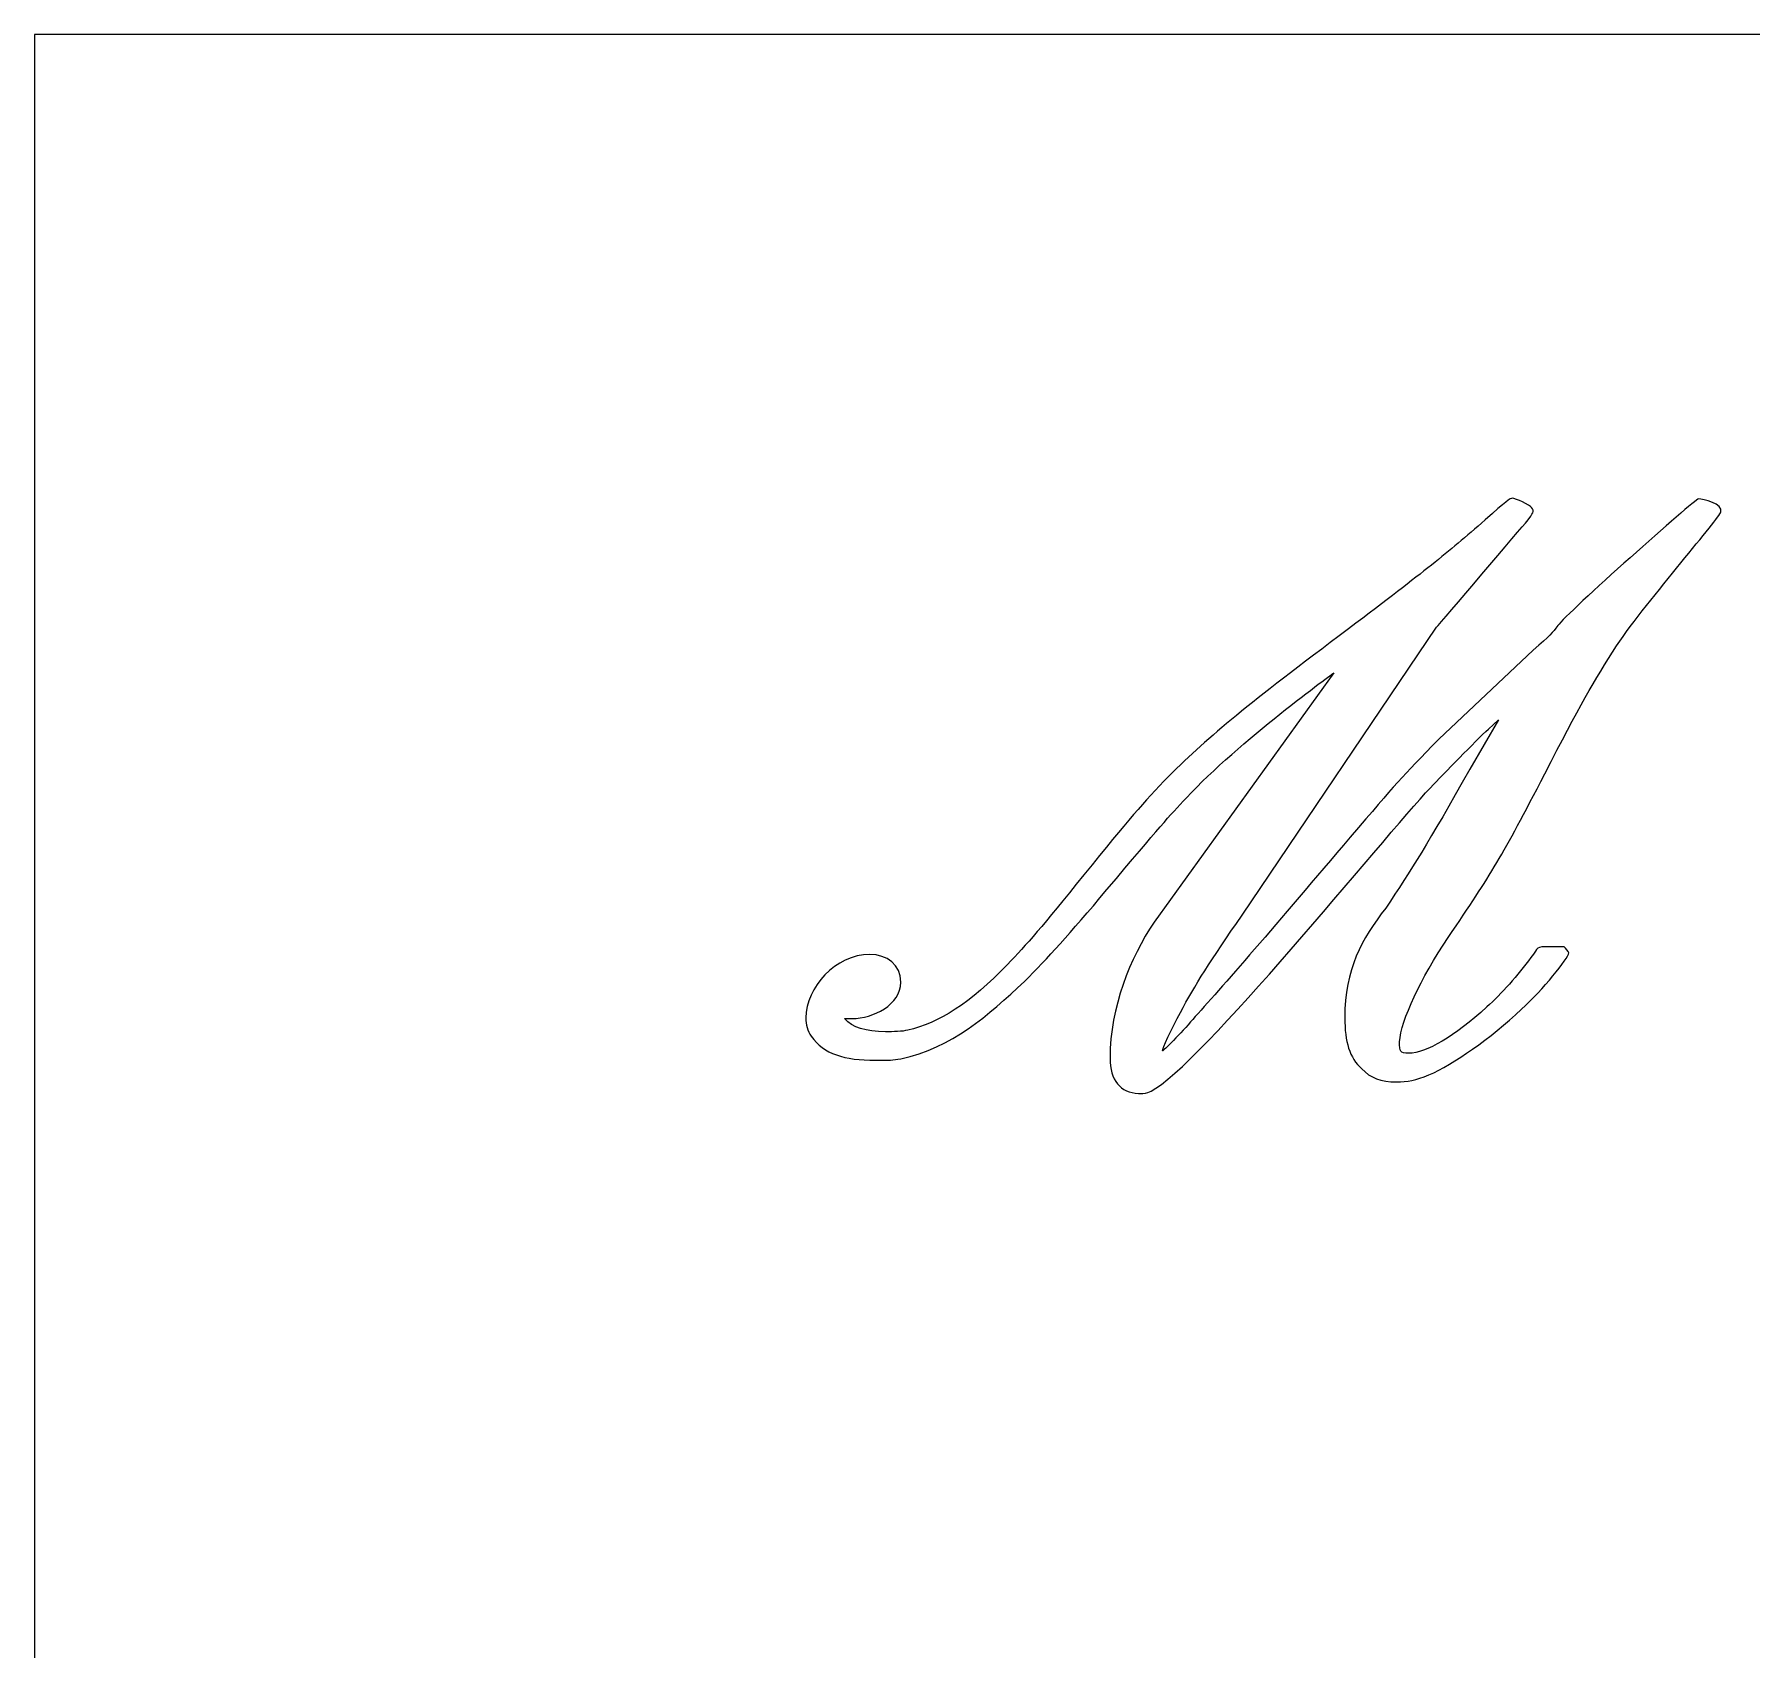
# Model space of a CAD drawing. Extents: x 0 to 696, y 0 to 231.
# Drawn here: x 0.1 to 86.6, y 148.6 to 230.1 of the extents above; entities that cross this region are included whole.
import ezdxf

# ---------------------------------------------------------------- set-up
doc = ezdxf.new("R2010")
doc.units = 0
doc.layers.add('Calque_1', color=7, linetype='CONTINUOUS')

msp = doc.modelspace()

# ---------------------------------------------------------------- linework, layer by layer
at = {"layer": 'Calque_1', "color": 5}
for p, q in [((0.059945, 230.059785), (0.059945, 0.059874)), ((230.059857, 230.059785), (0.059945, 230.059785))]:
    msp.add_line(p, q, dxfattribs=at)
at = {"layer": 'Calque_1', "color": 7}
for p, q in [((60.931312, 185.668218), (70.736762, 200.181838)), ((75.600572, 199.014518), (70.853492, 194.539808)), ((65.561662, 197.886118), (56.495512, 185.318018)), ((73.849602, 195.512578), (72.409912, 193.022298)), ((73.343762, 195.045648), (73.849602, 195.512578)), ((77.156992, 184.072888), (76.534422, 184.072888)), ((40.892402, 180.454228), (41.281512, 180.454228)), ((40.892402, 180.454228), (40.892402, 180.454228))]:
    msp.add_line(p, q, dxfattribs=at)
for points in [[(74.549992, 206.679888), (74.433262, 206.679888), (74.238702, 206.524248), (73.188122, 205.590398)], [(75.522752, 206.212968), (75.444952, 206.329698), (74.705632, 206.679888), (74.549992, 206.679888)], [(75.289292, 205.512578), (75.600572, 205.940588), (75.678392, 206.018408), (75.522752, 206.212968)], [(83.927422, 206.640978), (83.771782, 206.640978), (77.273722, 200.882228), (76.845712, 200.259658)], [(85.055832, 205.979498), (85.211472, 206.407518), (84.160882, 206.640978), (83.927422, 206.640978)], [(73.188122, 205.590398), (71.164772, 203.839418), (70.269832, 203.100118), (66.300962, 200.104018)], [(70.736762, 200.181838), (70.931312, 200.376388), (75.094742, 205.318018), (75.289292, 205.512578)], [(79.802912, 199.247978), (81.437152, 201.621528), (85.055832, 205.746038), (85.055832, 205.979498)], [(66.300962, 200.104018), (61.164772, 196.251878), (59.374892, 194.773278), (57.234812, 192.672108)], [(76.845712, 200.259658), (76.573342, 199.909458), (76.456602, 199.753818), (75.600572, 199.014518)], [(76.184232, 192.788838), (77.935202, 196.212968), (78.674502, 197.458098), (79.802912, 199.247978)], [(58.129752, 191.582608), (60.775672, 194.423078), (65.561662, 197.886118), (65.561662, 197.886118)], [(70.425472, 192.088448), (71.086952, 192.788838), (72.682282, 194.423078), (73.343762, 195.045648)], [(70.853492, 194.539808), (68.946882, 192.594288), (68.713412, 192.321908), (66.378782, 189.598178)], [(72.409912, 193.022298), (70.308742, 189.286888), (69.452712, 187.963938), (68.168672, 186.018408)], [(57.234812, 192.672108), (55.911862, 191.310238), (55.250382, 190.532028), (52.954662, 187.691558)], [(71.320422, 184.539808), (73.538322, 187.808298), (74.005242, 188.586508), (76.184232, 192.788838)], [(54.121972, 186.952258), (56.806802, 190.142928), (57.234812, 190.648758), (58.129752, 191.582608)], [(56.339872, 176.796618), (58.752322, 178.002848), (68.051932, 189.559268), (70.425472, 192.088448)], [(66.378782, 189.598178), (62.760112, 185.318018), (59.802912, 181.893898), (58.441042, 180.415298)], [(52.954662, 187.691558), (50.853492, 185.084558), (50.075282, 184.189618), (49.102522, 183.177948)], [(49.958552, 182.321908), (51.164772, 183.528138), (52.176452, 184.656538), (54.121972, 186.952258)], [(56.495512, 185.318018), (55.289292, 183.489228), (54.277612, 181.037868), (54.277612, 178.469768)], [(57.818472, 180.765488), (58.557772, 182.127358), (59.335982, 183.372498), (60.931312, 185.668218)], [(68.168672, 186.018408), (66.962442, 184.461988), (66.106412, 182.944478), (66.106412, 180.493118)], [(68.869052, 179.286888), (68.946852, 180.376388), (69.919642, 182.477558), (71.320422, 184.539808)], [(42.176452, 183.683798), (40.425472, 183.683798), (38.946872, 182.010648), (38.946872, 180.493138)], [(43.732872, 182.283018), (43.732872, 183.177968), (43.032482, 183.683798), (42.176452, 183.683798)], [(75.483842, 183.528138), (74.822362, 182.633198), (74.005242, 181.699348), (73.265942, 181.037868)], [(75.016912, 180.921138), (76.067502, 181.893898), (77.390462, 183.489228), (77.390462, 183.761598)], [(76.534422, 184.072888), (75.600572, 184.072888), (75.950772, 184.072888), (75.483842, 183.528138)], [(77.390462, 183.761598), (77.390462, 183.839398), (77.234812, 183.995068), (77.156992, 184.072888)], [(49.102522, 183.177948), (47.234812, 181.232418), (45.639482, 180.220748), (44.083062, 179.870548)], [(41.281512, 180.454228), (42.332092, 180.454228), (43.732872, 181.154618), (43.732872, 182.283018)], [(43.732872, 178.430858), (46.300962, 178.975608), (48.129752, 180.609848), (49.958552, 182.321908)], [(73.265942, 181.037868), (71.631702, 179.559268), (70.192012, 178.703238), (69.335982, 178.703238)], [(70.347652, 177.613738), (71.592792, 178.158488), (73.421582, 179.442538), (75.016912, 180.921138)], [(38.946872, 180.493138), (38.946872, 180.142948), (39.024672, 179.831658), (39.219252, 179.559288)], [(42.954662, 179.792748), (41.981892, 179.792748), (41.281512, 179.987298), (40.892402, 180.454228)], [(56.923532, 178.819968), (56.884632, 178.897768), (57.390462, 179.948368), (57.818472, 180.765488)], [(58.441042, 180.415298), (57.857382, 179.714908), (56.962442, 178.819968), (56.923532, 178.819968)], [(66.106412, 180.493118), (66.106412, 179.286888), (66.339872, 178.469768), (66.962442, 177.925028)], [(39.219252, 179.559288), (39.841822, 178.664348), (40.892402, 178.353058), (42.448822, 178.353058)], [(44.083062, 179.870548), (43.810692, 179.792748), (43.343762, 179.792748), (42.954662, 179.792748)], [(69.335982, 178.703238), (68.869052, 178.703238), (68.869052, 178.781038), (68.869052, 179.286888)], [(42.448822, 178.353058), (43.188122, 178.353058), (43.304852, 178.353058), (43.732872, 178.430858)], [(54.277612, 178.469768), (54.277612, 177.341368), (54.783452, 176.718798), (55.717302, 176.679888)], [(66.962442, 177.925028), (67.390462, 177.458098), (67.935202, 177.263548), (68.713412, 177.263548)], [(68.713412, 177.263548), (69.258162, 177.263548), (69.686182, 177.341348), (70.347652, 177.613738)], [(55.717302, 176.679888), (56.067502, 176.679888), (56.067502, 176.679888), (56.339872, 176.796618)]]:
    msp.add_open_spline(points, degree=3, dxfattribs=at)

doc.saveas('drawing.dxf')
